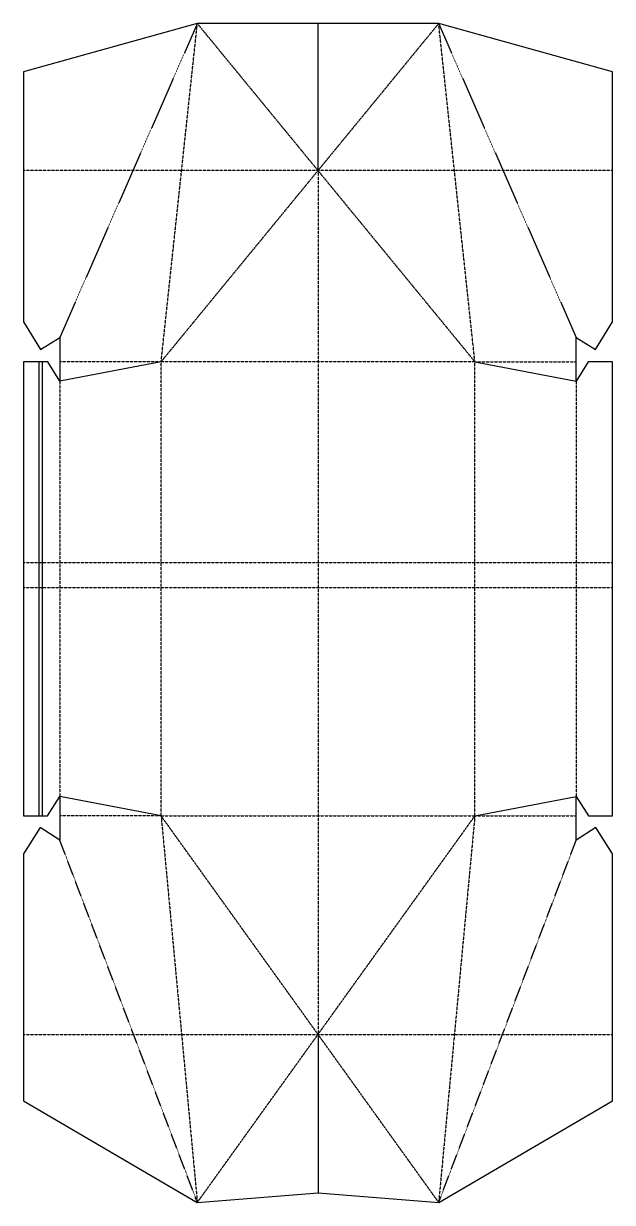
# Model space of a CAD drawing. Header units: millimetres. Extents: x -610 to 610, y -1220 to 1220.
import ezdxf

# ---------------------------------------------------------------- set-up
doc = ezdxf.new("R2010")
doc.units = ezdxf.units.MM
doc.linetypes.add('DASHED', pattern=[0.75, 0.5, -0.25])
doc.layers.get('0').update_dxf_attribs({"linetype": 'CONTINUOUS'})

msp = doc.modelspace()

# ---------------------------------------------------------------- linework, layer by layer
for p, q in [((-250, 1220), (-610, 1120)), ((250, 1220), (-250, 1220)), ((0, 915.7), (0, 1220)), ((610, 1120), (250, 1220)), ((-610, 1120), (-610, 602.9)), ((610, 602.9), (610, 1120)), ((-610, 602.9), (-575, 545.6)), ((575, 545.6), (610, 602.9)), ((-575, 545.6), (-535, 570)), ((-535, 570), (-535, 480)), ((535, 480), (535, 570)), ((535, 570), (575, 545.6)), ((-559.4, 520), (-610, 520)), ((-610, 520), (-610, -420)), ((-578, -420), (-578, 520)), ((-571.3, 520), (-571.3, -420)), ((-535, 480), (-559.4, 520)), ((-325, 520), (-535, 480)), ((325, 520), (535, 480)), ((559.4, 520), (535, 480)), ((610, 520), (559.4, 520)), ((610, -420), (610, 520)), ((-560.3, -420), (-535, -380)), ((-535, -380), (-535, -470)), ((-325, -420), (-535, -380)), ((325, -420), (535, -380)), ((535, -470), (535, -380)), ((535, -380), (560.3, -420)), ((-610, -420), (-560.3, -420)), ((560.3, -420), (610, -420)), ((-575.7, -444.3), (-610, -498.5)), ((-535, -470), (-575.7, -444.3)), ((575.7, -444.3), (535, -470)), ((610, -498.5), (575.7, -444.3)), ((-610, -498.5), (-610, -1010)), ((610, -1010), (610, -498.5)), ((0, -872.2), (0, -1200)), ((-610, -1010), (-250, -1220)), ((250, -1220), (610, -1010)), ((-250, -1220), (0, -1200)), ((0, -1200), (250, -1220))]:
    msp.add_line(p, q)
at = {"linetype": 'DASHED'}
for p, q in [((-250, 1220), (-535, 570)), ((-325, 520), (250, 1220)), ((-325, 520), (-250, 1220)), ((-250, 1220), (325, 520)), ((325, 520), (250, 1220)), ((250, 1220), (535, 570)), ((610, 915.7), (-610, 915.7)), ((0, 915.7), (0, -872.2)), ((-325, 520), (-535, 520)), ((-325, -420), (-325, 520)), ((325, 520), (-325, 520)), ((325, -420), (325, 520)), ((325, 520), (535, 520)), ((-535, 480), (-535, -380)), ((535, 480), (535, -380)), ((-610, 104.3), (610, 104.3)), ((610, 52.2), (-610, 52.2)), ((-325, -420), (-535, -420)), ((250, -1220), (-325, -420)), ((-325, -420), (-250, -1220)), ((-325, -420), (325, -420)), ((-250, -1220), (325, -420)), ((325, -420), (250, -1220)), ((325, -420), (535, -420)), ((-250, -1220), (-535, -470)), ((250, -1220), (535, -470)), ((-610, -872.2), (610, -872.2))]:
    msp.add_line(p, q, dxfattribs=at)
for p in [(0, 915.7), (0, -872.2)]:
    msp.add_point(p)

doc.saveas('drawing.dxf')
